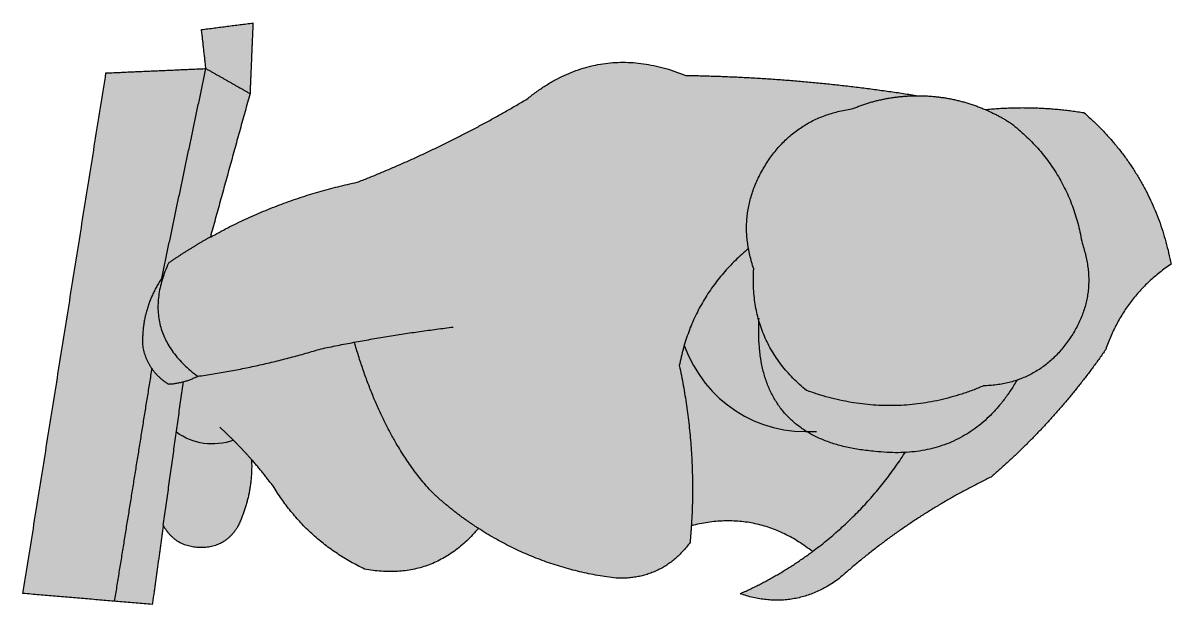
# Model space of a CAD drawing. Header units: metres. Extents: x -17 to 580, y -130 to 19.
# Drawn here: x 331.021 to 331.911, y -16.469 to -16.013 of the extents above; entities that cross this region are included whole.
import ezdxf

# ---------------------------------------------------------------- set-up
doc = ezdxf.new("R2010")
doc.units = ezdxf.units.M
doc.layers.add('Furniture', color=7, linetype='Continuous', true_color=0x7a8bf7)
doc.layers.add('Imported blocks', color=7, linetype='Continuous', true_color=0x7a8bf7)

# ---------------------------------------------------------------- blocks, each defined once
blk = doc.blocks.new('Person standing')
at = {"layer": 'Imported blocks', "transparency": 33554483}
h = blk.add_hatch(color=256, dxfattribs=at)
edge = h.paths.add_edge_path(flags=0)
edge.add_spline(control_points=[(0.02486, 0.63866), (0.0785, 0.66854), (0.13861, 0.68108)], knot_values=[0, 0, 0, 1, 1, 1], degree=2, periodic=0)
edge.add_spline(control_points=[(0.13861, 0.68108), (0.20706, 0.70785), (0.27014, 0.74555)], knot_values=[0, 0, 0, 1, 1, 1], degree=2, periodic=0)
edge.add_spline(control_points=[(0.27014, 0.74555), (0.32624, 0.79098), (0.39312, 0.76382)], knot_values=[0, 0, 0, 1, 1, 1], degree=2, periodic=0)
edge.add_spline(control_points=[(0.39312, 0.76382), (0.48359, 0.76244), (0.57293, 0.7481)], knot_values=[0, 0, 0, 1, 1, 1], degree=2, periodic=0)
edge.add_spline(control_points=[(0.57293, 0.7481), (0.60013, 0.7481), (0.62514, 0.7374)], knot_values=[0, 0, 0, 1, 1, 1], degree=2, periodic=0)
edge.add_spline(control_points=[(0.62514, 0.7374), (0.66353, 0.74121), (0.70161, 0.73501)], knot_values=[0, 0, 0, 1, 1, 1], degree=2, periodic=0)
edge.add_spline(control_points=[(0.70161, 0.73501), (0.7556, 0.68798), (0.76907, 0.61766)], knot_values=[0, 0, 0, 1, 1, 1], degree=2, periodic=0)
edge.add_spline(control_points=[(0.76907, 0.61766), (0.73265, 0.59315), (0.71847, 0.5516)], knot_values=[0, 0, 0, 1, 1, 1], degree=2, periodic=0)
edge.add_spline(control_points=[(0.71847, 0.5516), (0.6804, 0.49659), (0.62975, 0.45289)], knot_values=[0, 0, 0, 1, 1, 1], degree=2, periodic=0)
edge.add_spline(control_points=[(0.62975, 0.45289), (0.56517, 0.4218), (0.51172, 0.37405)], knot_values=[0, 0, 0, 1, 1, 1], degree=2, periodic=0)
edge.add_spline(control_points=[(0.51172, 0.37405), (0.47645, 0.34836), (0.43519, 0.36252)], knot_values=[0, 0, 0, 1, 1, 1], degree=2, periodic=0)
edge.add_spline(control_points=[(0.43519, 0.36252), (0.46504, 0.37572), (0.49125, 0.39516)], knot_values=[0, 0, 0, 1, 1, 1], degree=2, periodic=0)
edge.add_spline(control_points=[(0.49125, 0.39516), (0.4493, 0.42835), (0.39747, 0.41516)], knot_values=[0, 0, 0, 1, 1, 1], degree=2, periodic=0)
edge.add_spline(control_points=[(0.39747, 0.41516), (0.39705, 0.40866), (0.39646, 0.40217)], knot_values=[0, 0, 0, 1, 1, 1], degree=2, periodic=0)
edge.add_spline(control_points=[(0.39646, 0.40217), (0.37515, 0.37329), (0.33929, 0.37451)], knot_values=[0, 0, 0, 1, 1, 1], degree=2, periodic=0)
edge.add_spline(control_points=[(0.33929, 0.37451), (0.28145, 0.38154), (0.23248, 0.41313)], knot_values=[0, 0, 0, 1, 1, 1], degree=2, periodic=0)
edge.add_spline(control_points=[(0.23248, 0.41313), (0.19762, 0.37149), (0.14427, 0.38166)], knot_values=[0, 0, 0, 1, 1, 1], degree=2, periodic=0)
edge.add_spline(control_points=[(0.14427, 0.38166), (0.0999, 0.40289), (0.07419, 0.44482)], knot_values=[0, 0, 0, 1, 1, 1], degree=2, periodic=0)
edge.add_spline(control_points=[(0.07419, 0.44482), (0.06595, 0.456), (0.05677, 0.46642)], knot_values=[0, 0, 0, 1, 1, 1], degree=2, periodic=0)
edge.add_spline(control_points=[(0.05677, 0.46642), (0.058, 0.43887), (0.04586, 0.41411)], knot_values=[0, 0, 0, 1, 1, 1], degree=2, periodic=0)
edge.add_spline(control_points=[(0.04586, 0.41411), (0.03587, 0.39782), (0.01678, 0.39826)], knot_values=[0, 0, 0, 1, 1, 1], degree=2, periodic=0)
edge.add_spline(control_points=[(0.01678, 0.39826), (-0.00232, 0.39869), (-0.01156, 0.41541)], knot_values=[0, 0, 0, 1, 1, 1], degree=2, periodic=0)
edge.add_spline(control_points=[(-0.01156, 0.41541), (-0.01583, 0.3848), (-0.02011, 0.35419)], knot_values=[0, 0, 0, 1, 1, 1], degree=2, periodic=0)
edge.add_spline(control_points=[(-0.02011, 0.35419), (-0.0702, 0.35846), (-0.12029, 0.36272)], knot_values=[0, 0, 0, 1, 1, 1], degree=2, periodic=0)
edge.add_spline(control_points=[(-0.12029, 0.36272), (-0.08813, 0.56422), (-0.05597, 0.76572)], knot_values=[0, 0, 0, 1, 1, 1], degree=2, periodic=0)
edge.add_spline(control_points=[(-0.05597, 0.76572), (-0.01727, 0.76742), (0.02144, 0.76913)], knot_values=[0, 0, 0, 1, 1, 1], degree=2, periodic=0)
edge.add_spline(control_points=[(0.02144, 0.76913), (0.01973, 0.78421), (0.01802, 0.7993)], knot_values=[0, 0, 0, 1, 1, 1], degree=2, periodic=0)
edge.add_spline(control_points=[(0.01802, 0.7993), (0.03794, 0.80186), (0.05787, 0.80442)], knot_values=[0, 0, 0, 1, 1, 1], degree=2, periodic=0)
edge.add_spline(control_points=[(0.05787, 0.80442), (0.05673, 0.7771), (0.05559, 0.74978)], knot_values=[0, 0, 0, 1, 1, 1], degree=2, periodic=0)
edge.add_spline(control_points=[(0.05559, 0.74978), (0.04022, 0.69422), (0.02486, 0.63866)], knot_values=[0, 0, 0, 1, 1, 1], degree=2, periodic=0)
at = {"layer": 'Imported blocks'}
for points, degree in [([(0.01802, 0.7993), (0.03794, 0.80186), (0.05787, 0.80442)], 2), ([(0.05787, 0.80442), (0.05673, 0.7771), (0.05559, 0.74978)], 2), ([(0.02144, 0.76913), (0.01973, 0.78421), (0.01802, 0.7993)], 2), ([(0.27014, 0.74555), (0.32624, 0.79098), (0.39312, 0.76382)], 2), ([(-0.12029, 0.36272), (-0.08813, 0.56422), (-0.05597, 0.76572)], 2), ([(-0.05597, 0.76572), (-0.01727, 0.76742), (0.02144, 0.76913)], 2), ([(-0.01279, 0.60666), (0.00432, 0.6879), (0.02144, 0.76913)], 2), ([(0.02144, 0.76913), (0.03851, 0.75945), (0.05559, 0.74978)], 2), ([(0.39312, 0.76382), (0.48359, 0.76244), (0.57293, 0.7481)], 2), ([(0.05559, 0.74978), (0.04022, 0.69422), (0.02486, 0.63866)], 2), ([(0.52171, 0.73782), (0.54629, 0.7481), (0.57293, 0.7481)], 2), ([(0.57293, 0.7481), (0.60013, 0.7481), (0.62514, 0.7374)], 2), ([(0.13861, 0.68108), (0.20706, 0.70785), (0.27014, 0.74555)], 2), ([(0.62514, 0.7374), (0.66353, 0.74121), (0.70161, 0.73501)], 2), ([(0.45456, 0.69391), (0.47777, 0.73172), (0.52171, 0.73782)], 2), ([(0.62514, 0.7374), (0.63573, 0.73287), (0.64539, 0.72658)], 2), ([(0.70161, 0.73501), (0.7556, 0.68798), (0.76907, 0.61766)], 2), ([(0.64539, 0.72658), (0.69078, 0.69083), (0.7002, 0.63382)], 2), ([(0.44582, 0.61415), (0.43135, 0.65609), (0.45456, 0.69391)], 2), ([(0.02486, 0.63866), (0.0785, 0.66854), (0.13861, 0.68108)], 2), ([(0.02486, 0.63866), (0.00817, 0.62937), (-0.00755, 0.61854)], 2), ([(0.7002, 0.63382), (0.71412, 0.59389), (0.69, 0.55915)], 2), ([(0.44189, 0.62981), (0.39871, 0.59412), (0.38816, 0.53911)], 2), ([(-0.00755, 0.61854), (-0.0316, 0.5656), (0.01505, 0.53089)], 2), ([(0.48658, 0.51998), (0.44205, 0.55661), (0.44582, 0.61415)], 2), ([(0.76907, 0.61766), (0.73265, 0.59315), (0.71847, 0.5516)], 2), ([(-0.01105, 0.60917), (-0.02912, 0.58411), (-0.02751, 0.55326)], 2), ([(0.53984, 0.47271), (0.44458, 0.48048), (0.44991, 0.57591)], 2), ([(0.11065, 0.55218), (0.16146, 0.56275), (0.21298, 0.56898)], 2), ([(-0.02751, 0.55326), (-0.0236, 0.53489), (-0.00771, 0.52487)], 2), ([(0.01505, 0.53089), (0.06369, 0.53775), (0.11065, 0.55218)], 2), ([(0.19636, 0.44136), (0.15813, 0.48265), (0.13643, 0.55725)], 2), ([(0.392, 0.55474), (0.40817, 0.51119), (0.44803, 0.48529), (0.49439, 0.48822)], 3), ([(0.69, 0.55915), (0.66589, 0.52441), (0.62361, 0.5235)], 2), ([(0.71847, 0.5516), (0.6804, 0.49659), (0.62975, 0.45289)], 2), ([(-0.02048, 0.53706), (-0.035, 0.44688), (-0.04953, 0.35669)], 2), ([(0.38816, 0.53911), (0.40142, 0.47778), (0.39747, 0.41516)], 2), ([(-0.01156, 0.41541), (-0.00378, 0.47103), (0.00399, 0.52665)], 2), ([(-0.00771, 0.52487), (0.00433, 0.5254), (0.01505, 0.53089)], 2), ([(0.65002, 0.52842), (0.61329, 0.46427), (0.53984, 0.47271)], 2), ([(0.62393, 0.5235), (0.55595, 0.49465), (0.48658, 0.51998)], 2), ([(0.05677, 0.46642), (0.04519, 0.47957), (0.03224, 0.49139)], 2), ([(0.04273, 0.48137), (0.02764, 0.47599), (0.01156, 0.47824), (-0.00147, 0.48755)], 3), ([(0.49125, 0.39516), (0.53446, 0.4272), (0.56347, 0.4725)], 2), ([(0.05677, 0.46642), (0.058, 0.43887), (0.04586, 0.41411)], 2), ([(0.07419, 0.44482), (0.06595, 0.456), (0.05677, 0.46642)], 2), ([(0.14427, 0.38166), (0.0999, 0.40289), (0.07419, 0.44482)], 2), ([(0.62975, 0.45289), (0.56517, 0.4218), (0.51172, 0.37405)], 2), ([(0.23248, 0.41313), (0.21314, 0.4256), (0.19636, 0.44136)], 2), ([(0.49125, 0.39516), (0.4493, 0.42835), (0.39747, 0.41516)], 2), ([(-0.01156, 0.41541), (-0.01583, 0.3848), (-0.02011, 0.35419)], 2), ([(0.01678, 0.39826), (-0.00232, 0.39869), (-0.01156, 0.41541)], 2), ([(0.04586, 0.41411), (0.03587, 0.39782), (0.01678, 0.39826)], 2), ([(0.23248, 0.41313), (0.19762, 0.37149), (0.14427, 0.38166)], 2), ([(0.33929, 0.37451), (0.28145, 0.38154), (0.23248, 0.41313)], 2), ([(0.39747, 0.41516), (0.39705, 0.40866), (0.39646, 0.40217)], 2), ([(0.39646, 0.40217), (0.37515, 0.37329), (0.33929, 0.37451)], 2), ([(0.43519, 0.36252), (0.46504, 0.37572), (0.49125, 0.39516)], 2), ([(0.51172, 0.37405), (0.47645, 0.34836), (0.43519, 0.36252)], 2), ([(-0.02011, 0.35419), (-0.0702, 0.35846), (-0.12029, 0.36272)], 2)]:
    blk.add_open_spline(points, degree=degree, dxfattribs=at)

msp = doc.modelspace()

# ---------------------------------------------------------------- block references
at = {"layer": 'Furniture'}
msp.add_blockref('Person standing', (331.1415541, -16.8176622), dxfattribs=at)

doc.saveas('drawing.dxf')
